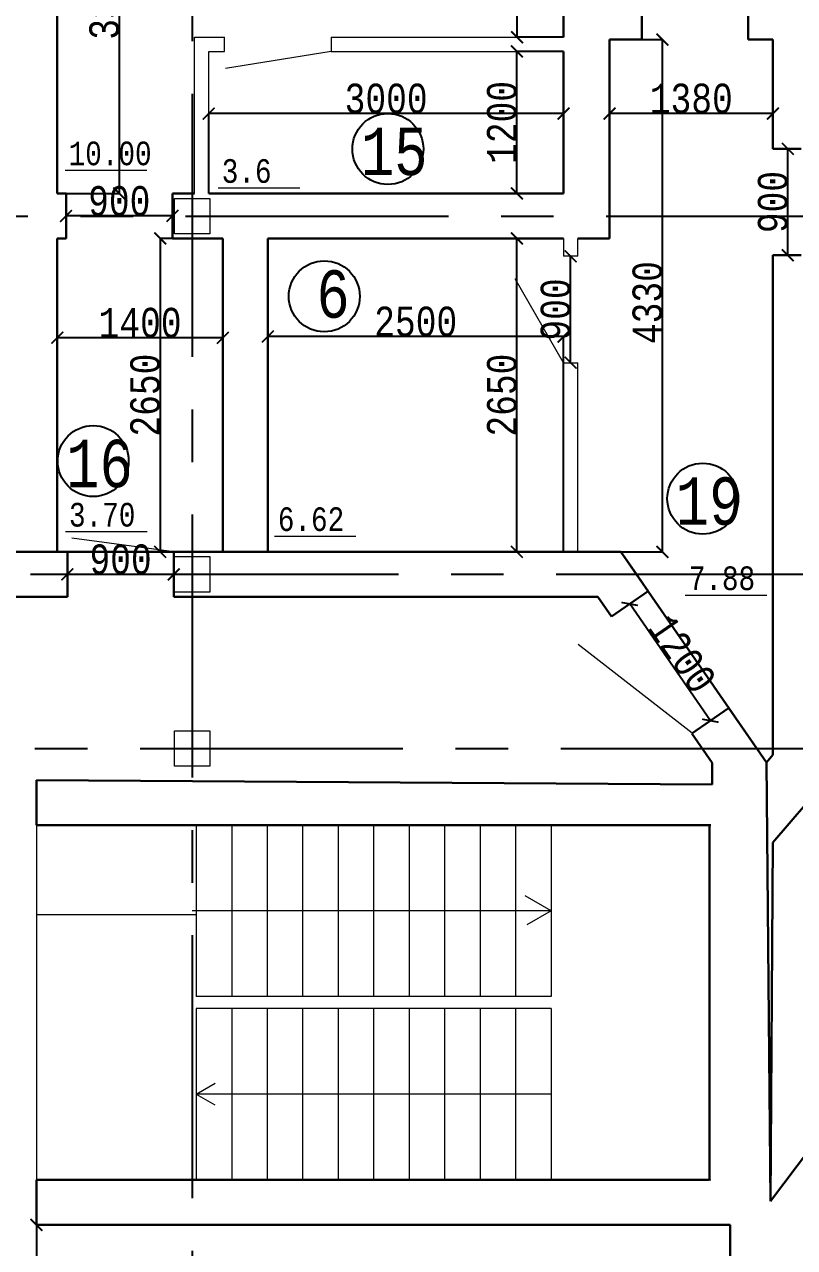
# Model space of a CAD drawing. Header units: millimetres. Extents: x -689206 to 4969298, y -1019800 to 703299.
# Drawn here: x 77025 to 83536, y 2750 to 13088 of the extents above; entities that cross this region are included whole.
import ezdxf

# ---------------------------------------------------------------- set-up
doc = ezdxf.new("R2010")
doc.units = ezdxf.units.MM
doc.linetypes.add('осеваяX2', pattern=[101.6, 63.5, -12.7, 12.7, -12.7])
for name, color, linetype, lineweight in [('несущие', 7, 'Continuous', 30), ('ОКНА', 250, 'Continuous', 20), ('ПЕРЕГОРОДКИ', 252, 'Continuous', 9), ('РАЗМЕРЫ', 7, 'Continuous', 9), ('стены', 7, 'Continuous', 20)]:
    doc.layers.add(name, color=color, linetype=linetype, lineweight=lineweight)
doc.layers.add('четотам', color=7, linetype='Continuous')
doc.styles.add('Аннотативный', font='isocteur.ttf', dxfattribs={"width": 0.7, "height": 250})
doc.dimstyles.new('Аннотативный', dxfattribs={"dimscale": 0, "dimtxt": 250, "dimasz": 100, "dimexe": 1.25, "dimexo": 0.625, "dimtad": 1, "dimdec": 0, "dimtxsty": 'Аннотативный', "dimblk": 'ARCHTICK', "dimcen": 2.5, "dimadec": 0, "dimazin": 0, "dimtfac": 1, "dimtdec": 0, "dimtmove": 0, "dimatfit": 3, "dimfxl": 1, "dimarcsym": 0})

# ---------------------------------------------------------------- blocks, each defined once
blk = doc.blocks.new('_ArchTick')
at = {"color": 0, "linetype": 'ByBlock', "const_width": 0.15}
blk.add_lwpolyline([(-0.5, -0.5), (0.5, 0.5)], dxfattribs=at)
blk = doc.blocks.new('*D1516')
at = {"layer": 'Defpoints', "color": 0, "lineweight": 20, "transparency": 16777216}
for p in [(79083, 11280), (81189, 11280), (79083, 8630)]:
    blk.add_point(p, dxfattribs=at)
at = {"layer": 'ОКНА', "color": 0, "lineweight": -2, "transparency": 16777216}
for p, q in [((79083, 11280), (81190, 11280)), ((81189, 8630), (81189, 11280)), ((79083, 8630), (81190, 8630))]:
    blk.add_line(p, q, dxfattribs=at)
at = {"layer": 'ОКНА', "color": 0, "lineweight": -2, "transparency": 16777216, "xscale": 100, "yscale": 100, "zscale": 100}
for p, rotation in [((81189, 11280), 90), ((81189, 8630), 270)]:
    blk.add_blockref('_ArchTick', p, dxfattribs=dict(at, rotation=rotation))
at = {"layer": 'ОКНА', "color": 0, "transparency": 16777216, "insert": (81063, 9955), "char_height": 250, "attachment_point": 5, "rotation": 90, "style": 'Аннотативный'}
blk.add_mtext('2650', dxfattribs=at)
blk = doc.blocks.new('*D1517')
at = {"layer": 'Defpoints', "color": 0, "lineweight": 20, "transparency": 16777216}
for p in [(79083, 10450), (79083, 8630), (81583, 8630)]:
    blk.add_point(p, dxfattribs=at)
at = {"layer": 'ОКНА', "color": 0, "lineweight": -2, "transparency": 16777216}
for p, q in [((79083, 8631), (79083, 10451)), ((81583, 10450), (79083, 10450)), ((81583, 8631), (81583, 10451))]:
    blk.add_line(p, q, dxfattribs=at)
at = {"layer": 'ОКНА', "color": 0, "lineweight": -2, "transparency": 16777216, "xscale": 100, "yscale": 100, "zscale": 100, "rotation": 180}
blk.add_blockref('_ArchTick', (79083, 10450), dxfattribs=at)
at = {"layer": 'ОКНА', "color": 0, "lineweight": -2, "transparency": 16777216, "xscale": 100, "yscale": 100, "zscale": 100}
blk.add_blockref('_ArchTick', (81583, 10450), dxfattribs=at)
at = {"layer": 'ОКНА', "color": 0, "transparency": 16777216, "insert": (80333, 10576), "char_height": 250, "attachment_point": 5, "style": 'Аннотативный'}
blk.add_mtext('2500', dxfattribs=at)
blk = doc.blocks.new('*D1493')
at = {"layer": 'Defpoints', "color": 0, "lineweight": 20, "transparency": 16777216}
for p in [(78703, 11280), (78173, 8630), (78703, 8630)]:
    blk.add_point(p, dxfattribs=at)
at = {"layer": 'ПЕРЕГОРОДКИ', "color": 0, "lineweight": -2, "transparency": 16777216}
for p, q in [((78702, 11280), (78171, 11280)), ((78173, 11280), (78173, 8630)), ((78702, 8630), (78171, 8630))]:
    blk.add_line(p, q, dxfattribs=at)
at = {"layer": 'ПЕРЕГОРОДКИ', "color": 0, "lineweight": -2, "transparency": 16777216, "xscale": 100, "yscale": 100, "zscale": 100}
for p, rotation in [((78173, 11280), 90), ((78173, 8630), 270)]:
    blk.add_blockref('_ArchTick', p, dxfattribs=dict(at, rotation=rotation))
at = {"layer": 'ПЕРЕГОРОДКИ', "color": 0, "transparency": 16777216, "insert": (78047, 9955), "char_height": 250, "attachment_point": 5, "rotation": 90, "style": 'Аннотативный'}
blk.add_mtext('2650', dxfattribs=at)
blk = doc.blocks.new('*D1494')
at = {"layer": 'Defpoints', "color": 0, "lineweight": 20, "transparency": 16777216}
for p in [(77303, 10440), (77303, 8630), (78703, 8630)]:
    blk.add_point(p, dxfattribs=at)
at = {"layer": 'ПЕРЕГОРОДКИ', "color": 0, "lineweight": -2, "transparency": 16777216}
for p, q in [((77303, 8631), (77303, 10441)), ((78703, 10440), (77303, 10440)), ((78703, 8631), (78703, 10441))]:
    blk.add_line(p, q, dxfattribs=at)
at = {"layer": 'ПЕРЕГОРОДКИ', "color": 0, "lineweight": -2, "transparency": 16777216, "xscale": 100, "yscale": 100, "zscale": 100, "rotation": 180}
blk.add_blockref('_ArchTick', (77303, 10440), dxfattribs=at)
at = {"layer": 'ПЕРЕГОРОДКИ', "color": 0, "lineweight": -2, "transparency": 16777216, "xscale": 100, "yscale": 100, "zscale": 100}
blk.add_blockref('_ArchTick', (78703, 10440), dxfattribs=at)
at = {"layer": 'ПЕРЕГОРОДКИ', "color": 0, "transparency": 16777216, "insert": (78003, 10566), "char_height": 250, "attachment_point": 5, "style": 'Аннотативный'}
blk.add_mtext('1400', dxfattribs=at)
blk = doc.blocks.new('*D1586')
at = {"layer": 'Defpoints', "color": 0, "linetype": 'ByBlock', "lineweight": 20, "transparency": 16777216}
for p in [(77388, 8440), (77388, 8440), (78288, 8440)]:
    blk.add_point(p, dxfattribs=at)
at = {"layer": 'РАЗМЕРЫ', "color": 0, "linetype": 'ByBlock', "lineweight": -2, "transparency": 16777216}
for p, q in [((77388, 8441), (77388, 8441)), ((78288, 8440), (77388, 8440)), ((78288, 8441), (78288, 8441))]:
    blk.add_line(p, q, dxfattribs=at)
at = {"layer": 'РАЗМЕРЫ', "color": 0, "linetype": 'ByBlock', "lineweight": -2, "transparency": 16777216, "xscale": 100, "yscale": 100, "zscale": 100, "rotation": 180}
blk.add_blockref('_ArchTick', (77388, 8440), dxfattribs=at)
at = {"layer": 'РАЗМЕРЫ', "color": 0, "linetype": 'ByBlock', "lineweight": -2, "transparency": 16777216, "xscale": 100, "yscale": 100, "zscale": 100}
blk.add_blockref('_ArchTick', (78288, 8440), dxfattribs=at)
at = {"layer": 'РАЗМЕРЫ', "color": 0, "linetype": 'ByBlock', "lineweight": 13, "transparency": 16777216, "insert": (77838, 8566), "char_height": 250, "attachment_point": 5, "style": 'Аннотативный'}
blk.add_mtext('900', dxfattribs=at)
blk = doc.blocks.new('*D1543')
at = {"layer": 'Defpoints', "color": 0, "linetype": 'ByBlock', "lineweight": 20, "transparency": 16777216}
for p in [(77377, 11470), (77377, 11468), (78277, 11468)]:
    blk.add_point(p, dxfattribs=at)
at = {"layer": 'РАЗМЕРЫ', "color": 0, "linetype": 'ByBlock', "lineweight": -2, "transparency": 16777216}
for p, q in [((77377, 11468), (77377, 11471)), ((78277, 11470), (77377, 11470)), ((78277, 11468), (78277, 11471))]:
    blk.add_line(p, q, dxfattribs=at)
at = {"layer": 'РАЗМЕРЫ', "color": 0, "linetype": 'ByBlock', "lineweight": -2, "transparency": 16777216, "xscale": 100, "yscale": 100, "zscale": 100, "rotation": 180}
blk.add_blockref('_ArchTick', (77377, 11470), dxfattribs=at)
at = {"layer": 'РАЗМЕРЫ', "color": 0, "linetype": 'ByBlock', "lineweight": -2, "transparency": 16777216, "xscale": 100, "yscale": 100, "zscale": 100}
blk.add_blockref('_ArchTick', (78277, 11470), dxfattribs=at)
at = {"layer": 'РАЗМЕРЫ', "color": 0, "linetype": 'ByBlock', "lineweight": 13, "transparency": 16777216, "insert": (77827, 11595), "char_height": 250, "attachment_point": 5, "style": 'Аннотативный'}
blk.add_mtext('900', dxfattribs=at)
blk = doc.blocks.new('*D1544')
at = {"layer": 'Defpoints', "color": 0, "linetype": 'ByBlock', "lineweight": 20, "transparency": 16777216}
for p in [(81643, 11129), (81643, 11129), (81643, 10229)]:
    blk.add_point(p, dxfattribs=at)
at = {"layer": 'РАЗМЕРЫ', "color": 0, "linetype": 'ByBlock', "lineweight": -2, "transparency": 16777216}
for p, q in [((81643, 11129), (81644, 11129)), ((81643, 10229), (81643, 11129)), ((81643, 10229), (81644, 10229))]:
    blk.add_line(p, q, dxfattribs=at)
at = {"layer": 'РАЗМЕРЫ', "color": 0, "linetype": 'ByBlock', "lineweight": -2, "transparency": 16777216, "xscale": 100, "yscale": 100, "zscale": 100}
for p, rotation in [((81643, 11129), 90), ((81643, 10229), 270)]:
    blk.add_blockref('_ArchTick', p, dxfattribs=dict(at, rotation=rotation))
at = {"layer": 'РАЗМЕРЫ', "color": 0, "linetype": 'ByBlock', "lineweight": 13, "transparency": 16777216, "insert": (81517, 10679), "char_height": 250, "attachment_point": 5, "rotation": 90, "style": 'Аннотативный'}
blk.add_mtext('900', dxfattribs=at)
blk = doc.blocks.new('*D1546')
at = {"layer": 'Defpoints', "color": 0, "linetype": 'ByBlock', "lineweight": 20, "transparency": 16777216}
for p in [(81973, 12335), (81973, 12335), (83353, 12335)]:
    blk.add_point(p, dxfattribs=at)
at = {"layer": 'РАЗМЕРЫ', "color": 0, "linetype": 'ByBlock', "lineweight": -2, "transparency": 16777216}
for p, q in [((81973, 12336), (81973, 12337)), ((83353, 12335), (81973, 12335)), ((83353, 12336), (83353, 12337))]:
    blk.add_line(p, q, dxfattribs=at)
at = {"layer": 'РАЗМЕРЫ', "color": 0, "linetype": 'ByBlock', "lineweight": -2, "transparency": 16777216, "xscale": 100, "yscale": 100, "zscale": 100, "rotation": 180}
blk.add_blockref('_ArchTick', (81973, 12335), dxfattribs=at)
at = {"layer": 'РАЗМЕРЫ', "color": 0, "linetype": 'ByBlock', "lineweight": -2, "transparency": 16777216, "xscale": 100, "yscale": 100, "zscale": 100}
blk.add_blockref('_ArchTick', (83353, 12335), dxfattribs=at)
at = {"layer": 'РАЗМЕРЫ', "color": 0, "linetype": 'ByBlock', "lineweight": 13, "transparency": 16777216, "insert": (82663, 12461), "char_height": 250, "attachment_point": 5, "style": 'Аннотативный'}
blk.add_mtext('1380', dxfattribs=at)
blk = doc.blocks.new('*D1547')
at = {"layer": 'Defpoints', "color": 0, "linetype": 'ByBlock', "lineweight": 20, "transparency": 16777216}
for p in [(82068, 12960), (82419, 12960), (82068, 8630)]:
    blk.add_point(p, dxfattribs=at)
at = {"layer": 'РАЗМЕРЫ', "color": 0, "linetype": 'ByBlock', "lineweight": -2, "transparency": 16777216}
for p, q in [((82069, 12960), (82420, 12960)), ((82419, 8630), (82419, 12960)), ((82069, 8630), (82420, 8630))]:
    blk.add_line(p, q, dxfattribs=at)
at = {"layer": 'РАЗМЕРЫ', "color": 0, "linetype": 'ByBlock', "lineweight": -2, "transparency": 16777216, "xscale": 100, "yscale": 100, "zscale": 100}
for p, rotation in [((82419, 12960), 90), ((82419, 8630), 270)]:
    blk.add_blockref('_ArchTick', p, dxfattribs=dict(at, rotation=rotation))
at = {"layer": 'РАЗМЕРЫ', "color": 0, "linetype": 'ByBlock', "lineweight": 13, "transparency": 16777216, "insert": (82293, 10737), "char_height": 250, "attachment_point": 5, "rotation": 90, "style": 'Аннотативный'}
blk.add_mtext('4330', dxfattribs=at)
blk = doc.blocks.new('*D1552')
at = {"layer": 'Defpoints', "color": 0, "linetype": 'ByBlock', "lineweight": 20, "transparency": 16777216}
for p in [(82142, 8190), (82142, 8190), (82824, 7203)]:
    blk.add_point(p, dxfattribs=at)
at = {"layer": 'РАЗМЕРЫ', "color": 0, "linetype": 'ByBlock', "lineweight": -2, "transparency": 16777216}
for p, q in [((82824, 7203), (82142, 8190)), ((82143, 8190), (82143, 8191)), ((82824, 7203), (82825, 7203))]:
    blk.add_line(p, q, dxfattribs=at)
at = {"layer": 'РАЗМЕРЫ', "color": 0, "linetype": 'ByBlock', "lineweight": -2, "transparency": 16777216, "xscale": 100, "yscale": 100, "zscale": 100}
for p, rotation in [((82142, 8190), 124.6116809015584), ((82824, 7203), 304.6116809015584)]:
    blk.add_blockref('_ArchTick', p, dxfattribs=dict(at, rotation=rotation))
at = {"layer": 'РАЗМЕРЫ', "color": 0, "linetype": 'ByBlock', "lineweight": 13, "transparency": 16777216, "insert": (82586, 7768), "char_height": 250, "attachment_point": 5, "rotation": 304.6117, "style": 'Аннотативный'}
blk.add_mtext('1200', dxfattribs=at)
blk = doc.blocks.new('*D1594')
at = {"layer": 'Defpoints', "color": 0, "linetype": 'ByBlock', "lineweight": 20, "transparency": 16777216}
for p in [(77303, 14960), (77303, 11660), (77827, 11660)]:
    blk.add_point(p, dxfattribs=at)
at = {"layer": 'РАЗМЕРЫ', "color": 0, "linetype": 'ByBlock', "lineweight": -2, "transparency": 16777216}
for p, q in [((77303, 14960), (77828, 14960)), ((77827, 14960), (77827, 11660)), ((77303, 11660), (77828, 11660))]:
    blk.add_line(p, q, dxfattribs=at)
at = {"layer": 'РАЗМЕРЫ', "color": 0, "linetype": 'ByBlock', "lineweight": -2, "transparency": 16777216, "xscale": 100, "yscale": 100, "zscale": 100}
for p, rotation in [((77827, 14960), 90), ((77827, 11660), 270)]:
    blk.add_blockref('_ArchTick', p, dxfattribs=dict(at, rotation=rotation))
at = {"layer": 'РАЗМЕРЫ', "color": 0, "linetype": 'ByBlock', "lineweight": 20, "transparency": 16777216, "insert": (77701, 13310), "char_height": 250, "attachment_point": 5, "rotation": 90, "style": 'Аннотативный'}
blk.add_mtext('3300', dxfattribs=at)
blk = doc.blocks.new('*D1599')
at = {"layer": 'Defpoints', "color": 0, "linetype": 'ByBlock', "lineweight": 20, "transparency": 16777216}
for p in [(81190, 14960), (81583, 14960), (81583, 12980)]:
    blk.add_point(p, dxfattribs=at)
at = {"layer": 'РАЗМЕРЫ', "color": 0, "linetype": 'ByBlock', "lineweight": -2, "transparency": 16777216}
for p, q in [((81582, 14960), (81189, 14960)), ((81190, 12980), (81190, 14960)), ((81582, 12980), (81189, 12980))]:
    blk.add_line(p, q, dxfattribs=at)
at = {"layer": 'РАЗМЕРЫ', "color": 0, "linetype": 'ByBlock', "lineweight": -2, "transparency": 16777216, "xscale": 100, "yscale": 100, "zscale": 100}
for p, rotation in [((81190, 14960), 90), ((81190, 12980), 270)]:
    blk.add_blockref('_ArchTick', p, dxfattribs=dict(at, rotation=rotation))
at = {"layer": 'РАЗМЕРЫ', "color": 0, "linetype": 'ByBlock', "lineweight": 20, "transparency": 16777216, "insert": (81064, 13970), "char_height": 250, "attachment_point": 5, "rotation": 90, "style": 'Аннотативный'}
blk.add_mtext('1980', dxfattribs=at)
blk = doc.blocks.new('*D1600')
at = {"layer": 'Defpoints', "color": 0, "linetype": 'ByBlock', "lineweight": 20, "transparency": 16777216}
for p in [(81189, 12860), (81583, 12860), (81583, 11660)]:
    blk.add_point(p, dxfattribs=at)
at = {"layer": 'РАЗМЕРЫ', "color": 0, "linetype": 'ByBlock', "lineweight": -2, "transparency": 16777216}
for p, q in [((81582, 12860), (81187, 12860)), ((81189, 11660), (81189, 12860)), ((81582, 11660), (81187, 11660))]:
    blk.add_line(p, q, dxfattribs=at)
at = {"layer": 'РАЗМЕРЫ', "color": 0, "linetype": 'ByBlock', "lineweight": -2, "transparency": 16777216, "xscale": 100, "yscale": 100, "zscale": 100}
for p, rotation in [((81189, 12860), 90), ((81189, 11660), 270)]:
    blk.add_blockref('_ArchTick', p, dxfattribs=dict(at, rotation=rotation))
at = {"layer": 'РАЗМЕРЫ', "color": 0, "linetype": 'ByBlock', "lineweight": 20, "transparency": 16777216, "insert": (81063, 12260), "char_height": 250, "attachment_point": 5, "rotation": 90, "style": 'Аннотативный'}
blk.add_mtext('1200', dxfattribs=at)
blk = doc.blocks.new('*D1601')
at = {"layer": 'Defpoints', "color": 0, "linetype": 'ByBlock', "lineweight": 20, "transparency": 16777216}
for p in [(78583, 12335), (78583, 11660), (81583, 11660)]:
    blk.add_point(p, dxfattribs=at)
at = {"layer": 'РАЗМЕРЫ', "color": 0, "linetype": 'ByBlock', "lineweight": -2, "transparency": 16777216}
for p, q in [((78583, 11660), (78583, 12337)), ((81583, 12335), (78583, 12335)), ((81583, 11660), (81583, 12337))]:
    blk.add_line(p, q, dxfattribs=at)
at = {"layer": 'РАЗМЕРЫ', "color": 0, "linetype": 'ByBlock', "lineweight": -2, "transparency": 16777216, "xscale": 100, "yscale": 100, "zscale": 100, "rotation": 180}
blk.add_blockref('_ArchTick', (78583, 12335), dxfattribs=at)
at = {"layer": 'РАЗМЕРЫ', "color": 0, "linetype": 'ByBlock', "lineweight": -2, "transparency": 16777216, "xscale": 100, "yscale": 100, "zscale": 100}
blk.add_blockref('_ArchTick', (81583, 12335), dxfattribs=at)
at = {"layer": 'РАЗМЕРЫ', "color": 0, "linetype": 'ByBlock', "lineweight": 20, "transparency": 16777216, "insert": (80083, 12461), "char_height": 250, "attachment_point": 5, "style": 'Аннотативный'}
blk.add_mtext('3000', dxfattribs=at)
blk = doc.blocks.new('*D1633')
at = {"layer": 'Defpoints', "color": 0, "linetype": 'ByBlock', "lineweight": 20, "transparency": 16777216}
for p in [(83473, 12037), (83479, 12037), (83473, 11137)]:
    blk.add_point(p, dxfattribs=at)
at = {"layer": 'РАЗМЕРЫ', "color": 0, "linetype": 'ByBlock', "lineweight": -2, "transparency": 16777216}
for p, q in [((83473, 12037), (83480, 12037)), ((83479, 11137), (83479, 12037)), ((83473, 11137), (83480, 11137))]:
    blk.add_line(p, q, dxfattribs=at)
at = {"layer": 'РАЗМЕРЫ', "color": 0, "linetype": 'ByBlock', "lineweight": -2, "transparency": 16777216, "xscale": 100, "yscale": 100, "zscale": 100}
for p, rotation in [((83479, 12037), 90), ((83479, 11137), 270)]:
    blk.add_blockref('_ArchTick', p, dxfattribs=dict(at, rotation=rotation))
at = {"layer": 'РАЗМЕРЫ', "color": 0, "linetype": 'ByBlock', "lineweight": 20, "transparency": 16777216, "insert": (83353, 11587), "char_height": 250, "attachment_point": 5, "rotation": 90, "style": 'Аннотативный'}
blk.add_mtext('900', dxfattribs=at)
blk = doc.blocks.new('*D1635')
at = {"layer": 'Defpoints', "color": 0, "linetype": 'ByBlock', "lineweight": 20, "transparency": 16777216}
for p in [(77127, 2941), (77127, 941), (77127, 941)]:
    blk.add_point(p, dxfattribs=at)
at = {"layer": 'РАЗМЕРЫ', "color": 0, "linetype": 'ByBlock', "lineweight": -2, "transparency": 16777216}
for p, q in [((77127, 2941), (77127, 941)), ((77128, 2941), (77129, 2941)), ((77128, 941), (77129, 941))]:
    blk.add_line(p, q, dxfattribs=at)
at = {"layer": 'РАЗМЕРЫ', "color": 0, "linetype": 'ByBlock', "lineweight": -2, "transparency": 16777216, "xscale": 100, "yscale": 100, "zscale": 100}
for p, rotation in [((77127, 2941), 90), ((77127, 941), 270)]:
    blk.add_blockref('_ArchTick', p, dxfattribs=dict(at, rotation=rotation))
at = {"layer": 'РАЗМЕРЫ', "color": 0, "linetype": 'ByBlock', "lineweight": 20, "transparency": 16777216, "insert": (77002, 1941), "char_height": 250, "attachment_point": 5, "rotation": 90, "style": 'Аннотативный'}
blk.add_mtext('2000', dxfattribs=at)

msp = doc.modelspace()

# ---------------------------------------------------------------- linework, layer by layer
at = {"layer": 'несущие', "color": 0}
for p, q in [((78702.8, 9279.7), (78702.8, 8630.2)), ((79082.8, 9279.7), (79082.8, 8630.2)), ((77302.8, 8630.2), (77388.1, 8630.2)), ((77388.1, 8630.2), (77388.1, 8250.2)), ((78288.1, 8630.2), (78702.8, 8630.2)), ((78288.1, 8630.2), (78288.1, 8250.2)), ((79082.8, 8630.2), (81502.2, 8630.2)), ((81502.2, 8630.2), (81582.8, 8630.2)), ((81702.8, 8630.2), (81802.8, 8630.2)), ((81802.8, 8630.2), (82068.2, 8630.2)), ((82199.3, 8440.2), (82068.2, 8630.2)), ((82258.3, 8354.2), (82199.3, 8440.2)), ((81987, 8083.1), (82297.3, 8297.2)), ((82297.3, 8297.2), (82258.3, 8354.2)), ((77388.1, 8250.2), (76852.5, 8250.2)), ((81502.2, 8250.2), (78288.1, 8250.2)), ((81702.8, 8250.2), (81502.2, 8250.2)), ((81802.8, 8250.2), (81702.8, 8250.2)), ((81802.8, 8250.2), (81871.6, 8250.2)), ((81987, 8083.1), (81871.6, 8250.2)), ((82668.6, 7095.4), (82978.9, 7309.6)), ((82978.9, 7309.6), (82979.4, 7309.9)), ((82839.5, 6847.8), (82668.8, 7095.2))]:
    msp.add_line(p, q, dxfattribs=at)
at = {"layer": 'ОКНА', "color": 0}
msp.add_line((77376.8, 11659.7), (77376.8, 11279.7), dxfattribs=at)
at = {"layer": 'ПЕРЕГОРОДКИ', "color": 18, "linetype": 'ByBlock', "lineweight": 13, "true_color": 0x000000}
msp.add_line((82669.8, 7096.3), (81706.3, 7846.2), dxfattribs=at)
at = {"layer": 'РАЗМЕРЫ', "linetype": 'ByBlock', "lineweight": 20}
for p, q in [((81582.8, 12979.7), (81582.8, 13159.7)), ((78462.8, 11659.7), (78462.8, 12979.7)), ((78462.8, 12979.7), (78717.4, 12979.7)), ((78717.4, 12859.7), (78717.4, 12979.7)), ((79617.4, 12979.7), (81582.8, 12979.7)), ((79617.4, 12979.7), (79617.4, 12859.7)), ((78582.8, 11659.7), (78582.8, 12859.7)), ((78582.8, 12859.7), (78717.4, 12859.7)), ((79617.4, 12859.7), (78724.8, 12716.5)), ((79617.4, 12859.7), (81582.8, 12859.7)), ((81582.8, 11659.7), (81582.8, 12859.7)), ((81582.8, 11659.7), (78582.8, 11659.7)), ((81582.8, 11659.7), (79082.8, 11659.7)), ((78288.1, 8630.2), (77427, 8747.2)), ((77127.3, 6321.3), (77127.3, 3321.3)), ((81477.3, 6321.3), (78477.3, 6321.3)), ((78477.3, 6321.3), (78477.3, 4871.3)), ((78777.3, 6321.3), (78777.3, 4871.3)), ((79077.3, 6321.3), (79077.3, 4871.3)), ((79377.3, 6321.3), (79377.3, 4871.3)), ((79677.3, 6321.3), (79677.3, 4871.3)), ((79977.3, 6321.3), (79977.3, 4871.3)), ((80277.3, 6321.3), (80277.3, 4871.3)), ((80577.3, 6321.3), (80577.3, 4871.3)), ((80877.3, 6321.3), (80877.3, 4871.3)), ((81177.3, 6321.3), (81177.3, 4871.3)), ((82827.3, 6321.3), (81477.3, 6321.3)), ((81477.3, 6321.3), (81477.3, 4871.3)), ((81477.3, 5596.3), (81259.6, 5722)), ((81477.3, 5596.3), (78442.7, 5596.3)), ((81477.3, 5596.3), (81272.5, 5478)), ((78477.3, 5561.3), (77127.3, 5561.3)), ((81477.3, 4871.3), (78477.3, 4871.3)), ((78477.3, 4771.3), (78477.3, 3321.3)), ((81477.3, 4771.3), (78477.3, 4771.3)), ((78777.3, 4771.3), (78777.3, 3321.3)), ((79077.3, 4771.3), (79077.3, 3321.3)), ((79377.3, 4771.3), (79377.3, 3321.3)), ((79677.3, 4771.3), (79677.3, 3321.3)), ((79977.3, 4771.3), (79977.3, 3321.3)), ((80277.3, 4771.3), (80277.3, 3321.3)), ((80577.3, 4771.3), (80577.3, 3321.3)), ((80877.3, 4771.3), (80877.3, 3321.3)), ((81177.3, 4771.3), (81177.3, 3321.3)), ((81477.3, 4771.3), (81477.3, 3321.3)), ((78477.3, 4046.3), (78638.7, 4139.4)), ((81477.3, 4046.3), (78477.3, 4046.3)), ((78477.3, 4046.3), (78634.2, 3955.7)), ((81477.3, 3321.3), (78477.3, 3321.3)), ((81177.3, 3321.3), (81477.3, 3321.3)), ((81477.3, 3321.3), (82827.3, 3321.3))]:
    msp.add_line(p, q, dxfattribs=at)
at = {"layer": 'РАЗМЕРЫ'}
for p, q in [((77369.8, 11855.3), (78059, 11855.3)), ((78664.2, 11706.8), (79353.5, 11706.8)), ((77372.7, 8801.1), (78061.9, 8801.1)), ((79138, 8763.6), (79827.3, 8763.6)), ((82612.3, 8264.1), (83301.6, 8264.1))]:
    msp.add_line(p, q, dxfattribs=at)
at = {"layer": 'РАЗМЕРЫ', "lineweight": 30, "ltscale": 150}
for p, q in [((64967.4, 8630.2), (82068.2, 8630.2)), ((82068.2, 8630.2), (83297.6, 6848.9)), ((83297.6, 6848.9), (83333.2, 3142.4))]:
    msp.add_line(p, q, dxfattribs=at)
at = {"layer": 'РАЗМЕРЫ', "linetype": 'ByBlock', "lineweight": 30}
for p, q in [((82839.5, 6663.5), (82839.5, 6847.8)), ((77127.3, 6321.3), (77127.3, 6701.3)), ((77127.3, 6701.3), (82839.5, 6663.5)), ((82827.3, 6321.3), (77127.3, 6321.3)), ((84149.7, 4226.5), (83333.2, 3142.4)), ((77127.3, 2941.3), (77127.3, 3321.3)), ((77127.3, 3321.3), (82815.2, 3321.3)), ((82816.8, 2941.3), (77127.3, 2941.3)), ((82816.8, 2941.3), (82991.8, 2941.3)), ((82991.8, 2941.3), (82991.8, 2561.3))]:
    msp.add_line(p, q, dxfattribs=at)
at = {"layer": 'РАЗМЕРЫ', "lineweight": 30}
msp.add_line((83847.8, 6753.1), (83352.8, 6173.2), dxfattribs=at)
at = {"layer": 'стены', "linetype": 'осеваяX2', "lineweight": 25, "ltscale": 35}
for p, q in [((78442.7, 19613.2), (78442.7, -25990)), ((46383.8, 11467.7), (108442.7, 11467.7)), ((42404.8, 8440.2), (108442.7, 8440.2)), ((42442.7, 6967.7), (108442.7, 6967.7))]:
    msp.add_line(p, q, dxfattribs=at)
at = {"layer": 'стены', "lineweight": 30}
for p, q in [((77302.8, 11659.7), (77302.8, 14959.7)), ((81582.8, 12979.7), (81582.8, 14959.7)), ((82244.8, 13469.7), (82244.8, 12959.7)), ((83144.8, 13469.7), (83144.8, 12959.7)), ((81972.8, 12959.7), (82244.8, 12959.7)), ((81972.8, 11279.7), (81972.8, 12959.7)), ((82244.8, 12959.7), (82084.8, 12959.7)), ((83144.8, 12959.7), (83352.8, 12959.7)), ((83352.8, 12959.7), (83352.8, 12036.7)), ((81582.8, 11659.7), (81582.8, 12859.7)), ((83352.8, 12036.7), (83592.8, 12036.7)), ((77302.8, 11659.7), (77376.8, 11659.7)), ((77376.8, 11659.7), (77376.8, 11279.7)), ((78276.8, 11659.7), (78462.8, 11659.7)), ((78276.8, 11279.7), (78276.8, 11659.7)), ((78582.8, 11659.7), (81582.8, 11659.7)), ((77302.8, 11279.7), (77376.8, 11279.7)), ((77302.8, 11279.7), (77302.8, 8630.2)), ((78276.8, 11279.7), (78702.8, 11279.7)), ((78702.8, 11279.7), (78702.8, 9279.7)), ((78702.8, 11279.7), (78702.8, 9279.7)), ((81582.8, 11279.7), (79082.8, 11279.7)), ((79082.8, 11279.7), (79082.8, 9659.7)), ((81702.8, 11279.7), (81972.8, 11279.7)), ((83352.8, 11136.7), (83352.8, 8459.7)), ((83592.8, 11136.7), (83352.8, 11136.7)), ((79082.8, 9659.7), (79082.8, 9279.7)), ((83352.8, 8459.7), (83352.8, 6913.6)), ((82979.4, 7309.9), (83297.6, 6848.9)), ((82669.8, 7096.3), (82668.8, 7095.2)), ((82839.5, 6847.8), (82668.8, 7095.2)), ((83217, 6967.7), (83297.6, 6850.9)), ((83297.6, 6848.9), (83352.8, 6913.6)), ((82818.3, 3321.3), (82818.3, 6321.3)), ((83352.8, 6173.2), (83333.2, 3142.4))]:
    msp.add_line(p, q, dxfattribs=at)
at = {"layer": 'стены'}
for p, q in [((83352.8, 12959.7), (83144.8, 12959.7)), ((77302.8, 11279.7), (77376.8, 11279.7)), ((78576.8, 11279.7), (78702.8, 11279.7)), ((78702.8, 9705.3), (78702.8, 11279.7)), ((79082.8, 9279.7), (79082.8, 11279.7)), ((79082.8, 9279.7), (79082.8, 11279.7)), ((81582.8, 11279.7), (81582.8, 11128.7)), ((81702.8, 11128.7), (81702.8, 11279.7)), ((81702.8, 11128.7), (81582.8, 11128.7)), ((81582.8, 10228.7), (81173.4, 10937.8)), ((81582.8, 10228.7), (81582.8, 8630.2)), ((81582.8, 10228.7), (81702.8, 10228.7)), ((81702.8, 8630.2), (81702.8, 10228.7)), ((78702.8, 9659.7), (78702.8, 9705.3))]:
    msp.add_line(p, q, dxfattribs=at)
at = {"layer": 'стены', "lineweight": 20}
for points in [[(78292.7, 11617.7), (78592.7, 11617.7), (78592.7, 11317.7), (78292.7, 11317.7)], [(78292.7, 8590.2), (78592.7, 8590.2), (78592.7, 8290.2), (78292.7, 8290.2)], [(78292.7, 7117.7), (78592.7, 7117.7), (78592.7, 6817.7), (78292.7, 6817.7)]]:
    msp.add_lwpolyline(points, close=True, dxfattribs=at)
at = {"layer": 'четотам'}
for centre in [(80097.9, 12035.6), (79560, 10790), (77606.3, 9397.5), (82760, 9080)]:
    msp.add_circle(centre, 300, dxfattribs=at)

# ---------------------------------------------------------------- texts
at = {"layer": 'РАЗМЕРЫ', "lineweight": 20, "ltscale": 150, "char_height": 401.1, "width": 1460, "attachment_point": 1, "style": 'Аннотативный'}
for s, insert in [('15', (79869.9, 12215.5)), ('6', (79493.9, 11010.4)), ('16', (77378.3, 9577.4)), ('19', (82532, 9259.9))]:
    msp.add_mtext(s, dxfattribs=dict(at, insert=insert))
at = {"layer": 'РАЗМЕРЫ', "char_height": 200, "width": 656.117, "attachment_point": 1, "style": 'Аннотативный'}
for s, insert in [('10.00', (77399, 12098.2)), ('3.6', (78693.5, 11949.6)), ('3.70', (77401.9, 9044)), ('6.62', (79167.3, 9006.5)), ('7.88', (82641.6, 8506.9))]:
    msp.add_mtext(s, dxfattribs=dict(at, insert=insert))

# ---------------------------------------------------------------- dimensions: what is measured, and where the dimension line sits
at = {"layer": 'ОКНА', "color": 0}
dim = msp.add_aligned_dim(p1=(79082.8, 8630.2), p2=(79082.8, 11279.7), distance=-2105.8, text='2650', dimstyle='Аннотативный', dxfattribs=at)
dim.commit()
dim.dimension.update_dxf_attribs({"geometry": '*D1516', "text_midpoint": (81062.9, 9955)})
dim = msp.add_linear_dim(base=(79082.8, 10450), p1=(81582.8, 8630.2), p2=(79082.8, 8630.2), angle=180, dimstyle='Аннотативный', dxfattribs=at)
dim.commit()
dim.dimension.update_dxf_attribs({"geometry": '*D1517', "text_midpoint": (80332.8, 10450), "dimtype": 161})
at = {"layer": 'ПЕРЕГОРОДКИ', "color": 0}
dim = msp.add_aligned_dim(p1=(78702.8, 11279.7), p2=(78702.8, 8630.2), distance=-530.1, text='2650', dimstyle='Аннотативный', dxfattribs=at)
dim.commit()
dim.dimension.update_dxf_attribs({"geometry": '*D1493', "text_midpoint": (78047.1, 9955)})
dim = msp.add_linear_dim(base=(77302.8, 10440), p1=(78702.8, 8630.2), p2=(77302.8, 8630.2), angle=180, dimstyle='Аннотативный', dxfattribs=at)
dim.commit()
dim.dimension.update_dxf_attribs({"geometry": '*D1494', "text_midpoint": (78002.8, 10440), "dimtype": 161})
at = {"layer": 'РАЗМЕРЫ', "linetype": 'ByBlock', "lineweight": 20}
for base, p1, p2, picture, middle in [((77826.8, 11659.7), (77302.8, 14959.7), (77302.8, 11659.7), '*D1594', (77701.1, 13309.7)), ((81189.8, 14959.7), (81582.8, 12979.7), (81582.8, 14959.7), '*D1599', (81064.1, 13969.7)), ((81188.5, 12859.7), (81582.8, 11659.7), (81582.8, 12859.7), '*D1600', (81062.9, 12259.7)), ((83478.9, 12036.7), (83472.8, 11136.7), (83472.8, 12036.7), '*D1633', (83353.3, 11586.7)), ((77127.3, 941.3), (77127.3, 2941.3), (77127.3, 941.3), '*D1635', (77001.7, 1941.3))]:
    dim = msp.add_linear_dim(base=base, p1=p1, p2=p2, angle=90, dimstyle='Аннотативный', dxfattribs=at)
    dim.commit()
    dim.dimension.update_dxf_attribs({"geometry": picture, "text_midpoint": middle})
at = {"layer": 'РАЗМЕРЫ', "color": 18, "linetype": 'ByBlock', "lineweight": 13, "true_color": 0x000000}
dim = msp.add_linear_dim(base=(82418.7, 12959.7), p1=(82068.2, 8630.2), p2=(82068.2, 12959.7), angle=90, text='4330', dimstyle='Аннотативный', dxfattribs=at)
dim.commit()
dim.dimension.update_dxf_attribs({"geometry": '*D1547', "text_midpoint": (82418.7, 10736.5), "dimtype": 160})
at = {"layer": 'РАЗМЕРЫ', "linetype": 'ByBlock', "lineweight": 20}
dim = msp.add_linear_dim(base=(78582.8, 12335.3), p1=(81582.8, 11659.7), p2=(78582.8, 11659.7), dimstyle='Аннотативный', dxfattribs=at)
dim.commit()
dim.dimension.update_dxf_attribs({"geometry": '*D1601', "text_midpoint": (80082.8, 12460.9)})
at = {"layer": 'РАЗМЕРЫ', "color": 18, "linetype": 'ByBlock', "lineweight": 13, "true_color": 0x000000}
for base, p1, p2, picture, middle in [((81972.8, 12335.3), (83352.8, 12335.3), (81972.8, 12335.3), '*D1546', (82662.8, 12460.9)), ((77376.8, 11469.7), (78276.8, 11467.7), (77376.8, 11467.7), '*D1543', (77826.8, 11595.3)), ((77388.1, 8440.2), (78288.1, 8440.2), (77388.1, 8440.2), '*D1586', (77838.1, 8565.9))]:
    dim = msp.add_linear_dim(base=base, p1=p1, p2=p2, dimstyle='Аннотативный', dxfattribs=at)
    dim.commit()
    dim.dimension.update_dxf_attribs({"geometry": picture, "text_midpoint": middle})
dim = msp.add_linear_dim(base=(81642.8, 11128.7), p1=(81642.8, 10228.7), p2=(81642.8, 11128.7), angle=90, dimstyle='Аннотативный', dxfattribs=at)
dim.commit()
dim.dimension.update_dxf_attribs({"geometry": '*D1544', "text_midpoint": (81517.1, 10678.7)})
dim = msp.add_aligned_dim(p1=(82823.7, 7202.5), p2=(82142.1, 8190.1), distance=0, dimstyle='Аннотативный', dxfattribs=at)
dim.commit()
dim.dimension.update_dxf_attribs({"geometry": '*D1552', "text_midpoint": (82586.3, 7767.7)})

doc.saveas('drawing.dxf')
